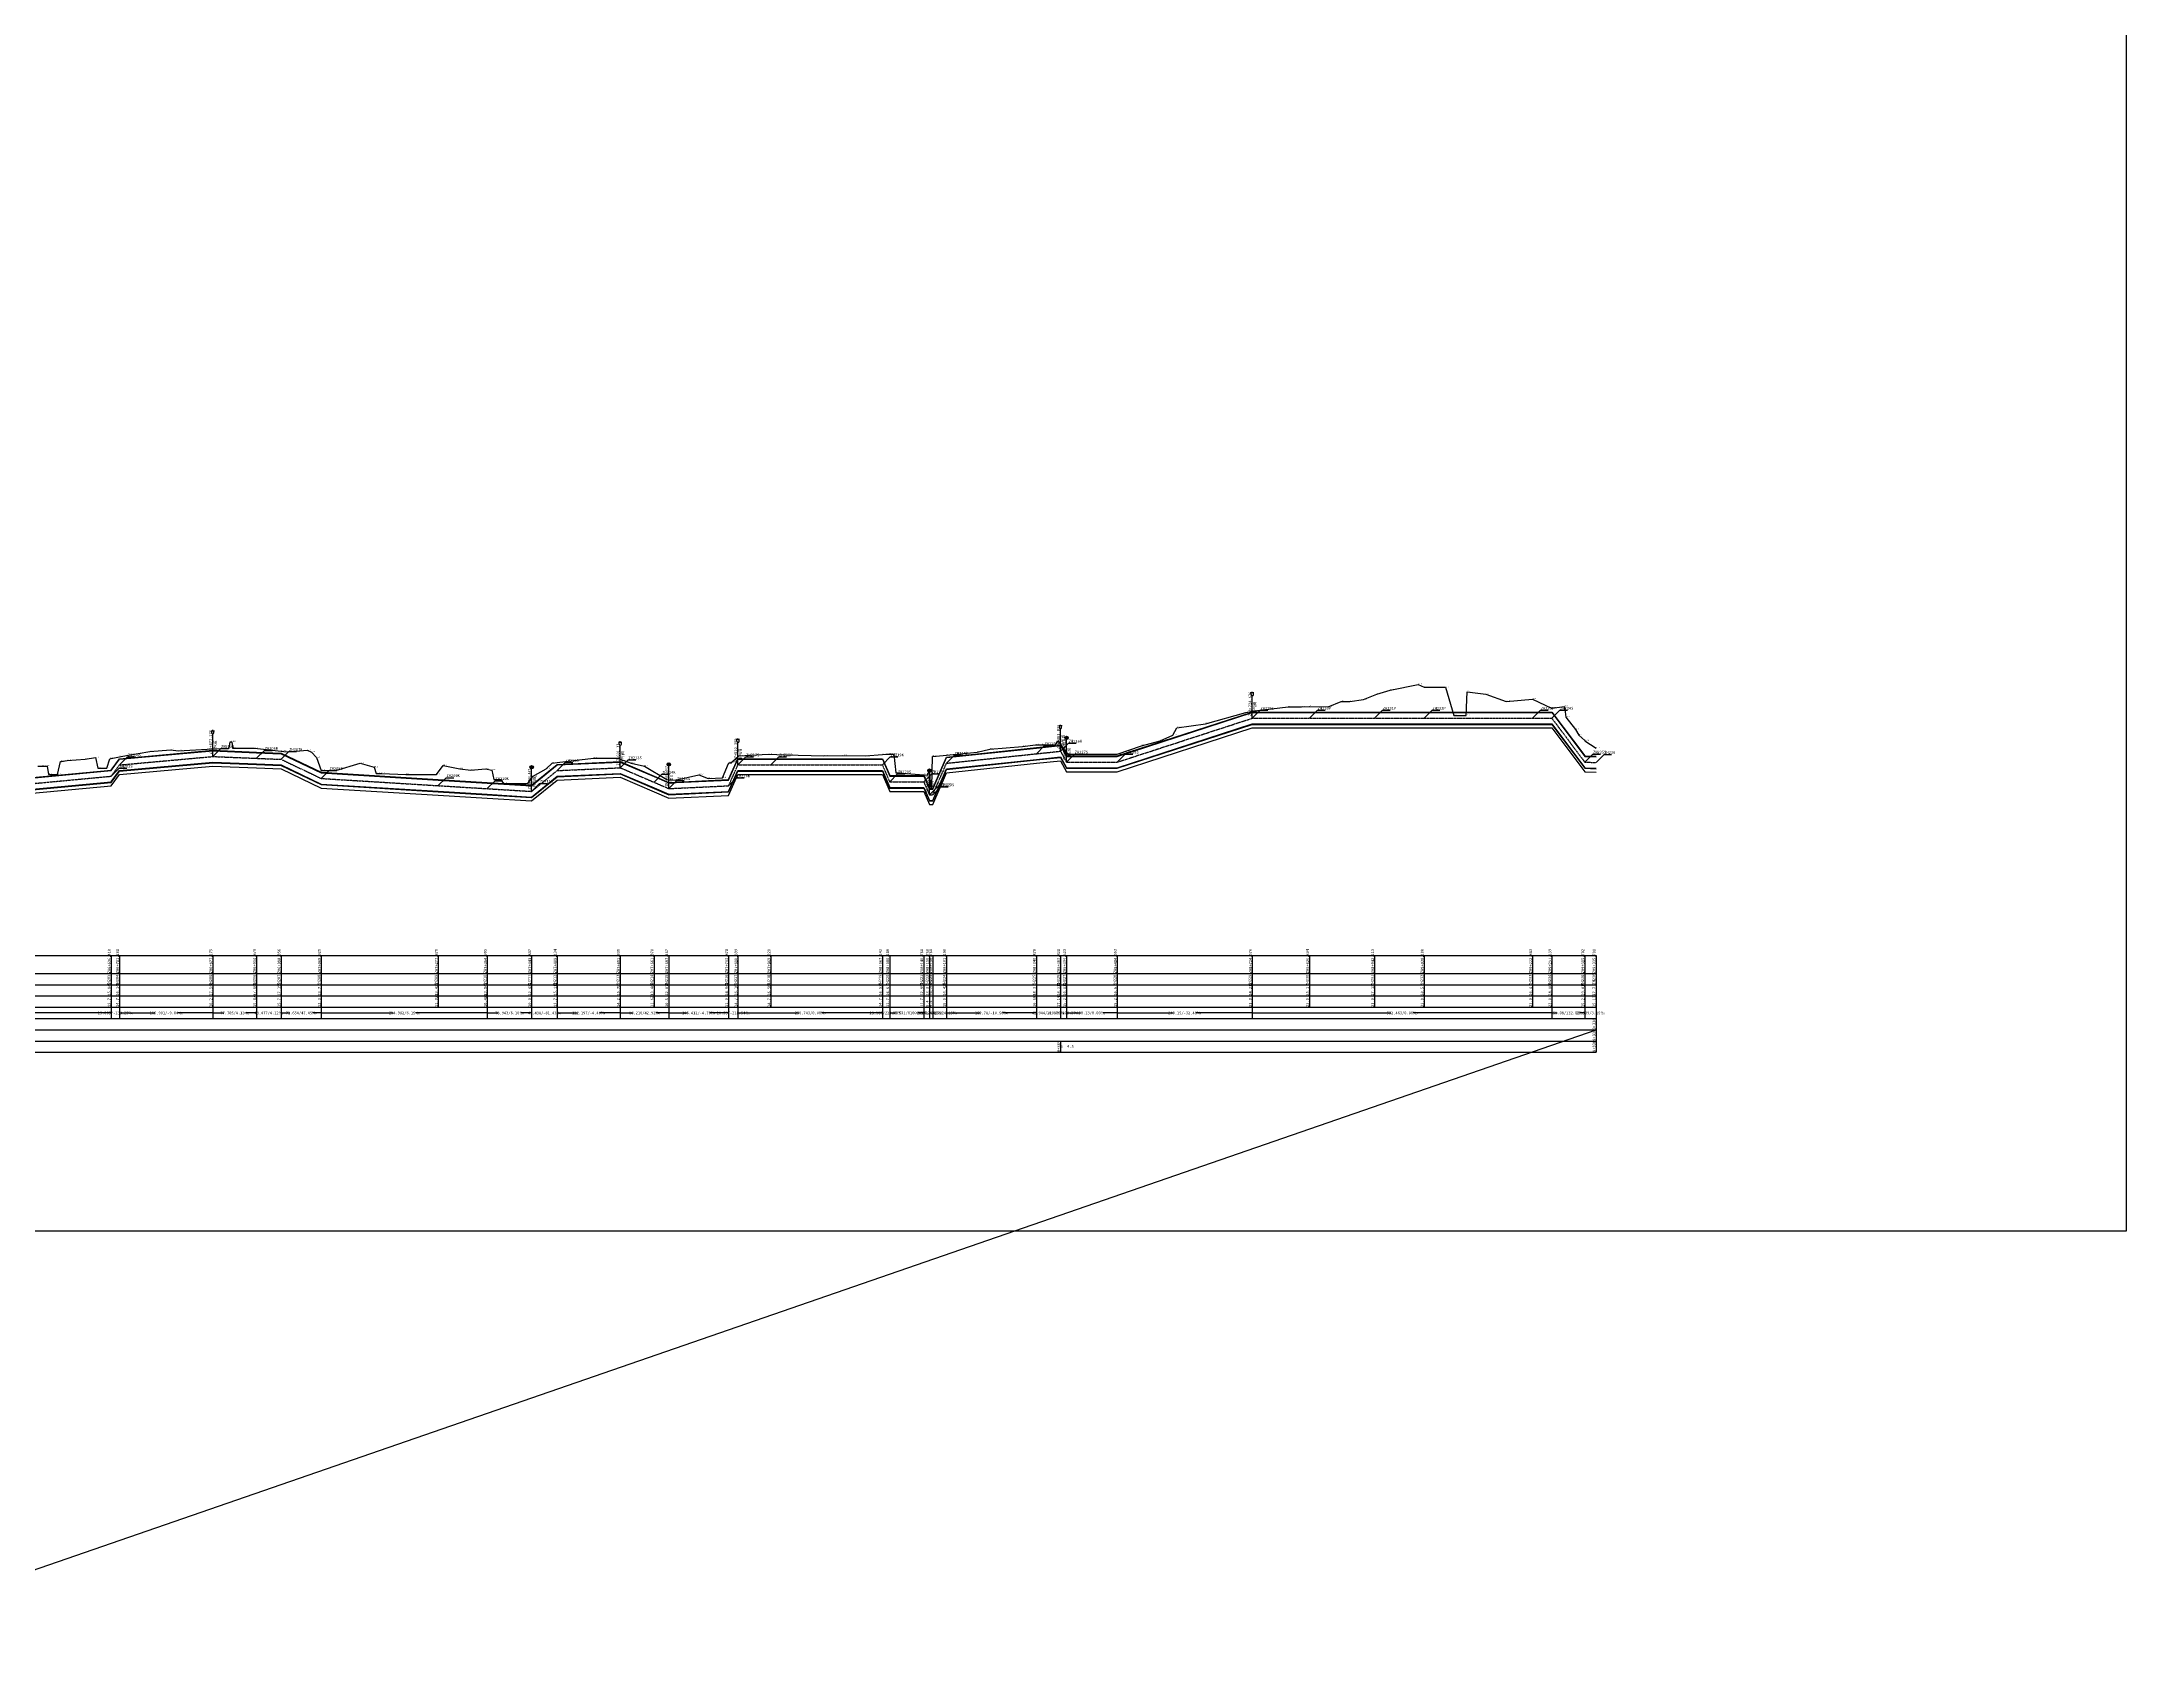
# Model space of a CAD drawing. Header units: millimetres. Extents: x -30 to 39450245, y -4 to 39449270.
# Drawn here: x 39446540 to 39450245, y 2542293 to 2545179 of the extents above; entities that cross this region are included whole.
import ezdxf
from ezdxf.enums import TextEntityAlignment as Align

# ---------------------------------------------------------------- set-up
doc = ezdxf.new("R2010")
doc.units = ezdxf.units.MM
doc.linetypes.add('CENTER', pattern=[2, 1.25, -0.25, 0.25, -0.25])
for name, color, linetype in [('pipe', 3, 'Continuous'), ('pipe_cen', 1, 'CENTER'), ('tab', 9, 'Continuous'), ('地形剖面', 4, 'Continuous'), ('水工平面管线标注', 3, 'Continuous'), ('纵面管线标注', 3, 'Continuous'), ('附属设施', 2, 'Continuous')]:
    doc.layers.add(name, color=color, linetype=linetype)
doc.styles.add('HT', font='simhei.ttf', dxfattribs={"width": 0.8, "bigfont": 'hz.shx'})
doc.styles.get("Standard").update_dxf_attribs({"font": '', "width": 0.8})
doc.styles.get('Standard').set_extended_font_data('SimSun')

# ---------------------------------------------------------------- blocks, each defined once
blk = doc.blocks.new('qin排气阀va')
at = {"layer": '附属设施'}
for points in [[(-1.5, 22.8), (1.5, 22.8)], [(-1, 21), (-1, 22.8)], [(0, 22.8), (0, 23.55)], [(0, 0), (0, 20)], [(1, 21), (1, 22.8)]]:
    blk.add_lwpolyline(points, dxfattribs=at)
blk.add_arc((0, 21), 1, 180, 0, dxfattribs=at)
blk.add_attdef('ZH', text='', height=2.5, rotation=90, dxfattribs=at).set_placement((0, 2), align=Align.BOTTOM_LEFT)
blk.add_attdef('名称', text='', height=2.5, rotation=90, dxfattribs=at).set_placement((1, 4), align=Align.TOP_LEFT)
blk = doc.blocks.new('qin排泥阀vmud')
at = {"layer": '附属设施'}
for points in [[(-1.29, 22.2652), (1.29, 22.2652), (-1.29, 20.7348), (1.29, 20.7348), (-1.29, 22.2652)], [(0, 0), (0, 20)]]:
    blk.add_lwpolyline(points, dxfattribs=at)
blk.add_circle((0, 21.5), 1.5, dxfattribs=at)
blk.add_attdef('ZH', text='', height=2.5, rotation=89.9999985, dxfattribs=at).set_placement((0, 2), align=Align.BOTTOM_LEFT)
blk.add_attdef('名称', text='', height=2.5, rotation=89.9999985, dxfattribs=at).set_placement((1, 4), align=Align.TOP_LEFT)

msp = doc.modelspace()

# ---------------------------------------------------------------- linework, layer by layer
at = {"layer": 'pipe'}
for points in [[(39446427.1398, 2543863.0178), (39446662.9518, 2543885.1478), (39446677.8228, 2543905.1478), (39446843.7168, 2543920.1478), (39446921.4208, 2543916.9378), (39446964.8978, 2543915.1478), (39447036.4708, 2543881.1478), (39447244.4118, 2543868.3578), (39447331.4468, 2543863.0078), (39447410.3888, 2543858.1478), (39447455.6758, 2543895.1478), (39447567.8718, 2543900.1478), (39447627.9118, 2543874.3578), (39447654.0088, 2543863.1478), (39447760.4198, 2543868.1478), (39447776.9408, 2543905.1478), (39447835.7618, 2543905.1478), (39448033.6838, 2543905.1478), (39448046.7308, 2543875.1478), (39448107.3018, 2543875.1478), (39448117.3018, 2543852.1478), (39448123.3018, 2543852.1478), (39448147.6498, 2543908.1478), (39448307.4208, 2543925.0178), (39448350.3628, 2543929.5478), (39448361.0648, 2543910.1478), (39448451.1948, 2543910.1478), (39448691.2178, 2543988.1478), (39448792.9358, 2543988.1478), (39448908.6548, 2543988.1478), (39448996.7298, 2543988.1478), (39449189.4248, 2543988.1478), (39449223.6808, 2543988.1478), (39449282.2438, 2543910.1478), (39449302.2428, 2543909.5178)], [(39446427.1398, 2543862.0178), (39446662.9518, 2543884.1478), (39446677.8228, 2543904.1478), (39446843.7168, 2543919.1478), (39446921.4208, 2543915.9378), (39446964.8978, 2543914.1478), (39447036.4708, 2543880.1478), (39447244.4118, 2543867.3578), (39447331.4468, 2543862.0078), (39447410.3888, 2543857.1478), (39447455.6758, 2543894.1478), (39447567.8718, 2543899.1478), (39447627.9118, 2543873.3578), (39447654.0088, 2543862.1478), (39447760.4198, 2543867.1478), (39447776.9408, 2543904.1478), (39447835.7618, 2543904.1478), (39448033.6838, 2543904.1478), (39448046.7308, 2543874.1478), (39448107.3018, 2543874.1478), (39448117.3018, 2543851.1478), (39448123.3018, 2543851.1478), (39448147.6498, 2543907.1478), (39448307.4208, 2543924.0178), (39448350.3628, 2543928.5478), (39448361.0648, 2543909.1478), (39448451.1948, 2543909.1478), (39448691.2178, 2543987.1478), (39448792.9358, 2543987.1478), (39448908.6548, 2543987.1478), (39448996.7298, 2543987.1478), (39449189.4248, 2543987.1478), (39449223.6808, 2543987.1478), (39449282.2438, 2543909.1478), (39449302.2428, 2543908.5178)], [(39446427.1398, 2543842.0178), (39446662.9518, 2543864.1478), (39446677.8228, 2543884.1478), (39446843.7168, 2543899.1478), (39446921.4208, 2543895.9378), (39446964.8978, 2543894.1478), (39447036.4708, 2543860.1478), (39447244.4118, 2543847.3578), (39447331.4468, 2543842.0078), (39447410.3888, 2543837.1478), (39447455.6758, 2543874.1478), (39447567.8718, 2543879.1478), (39447627.9118, 2543853.3578), (39447654.0088, 2543842.1478), (39447760.4198, 2543847.1478), (39447776.9408, 2543884.1478), (39447835.7618, 2543884.1478), (39448033.6838, 2543884.1478), (39448046.7308, 2543854.1478), (39448107.3018, 2543854.1478), (39448117.3018, 2543831.1478), (39448123.3018, 2543831.1478), (39448147.6498, 2543887.1478), (39448307.4208, 2543904.0178), (39448350.3628, 2543908.5478), (39448361.0648, 2543889.1478), (39448451.1948, 2543889.1478), (39448691.2178, 2543967.1478), (39448792.9358, 2543967.1478), (39448908.6548, 2543967.1478), (39448996.7298, 2543967.1478), (39449189.4248, 2543967.1478), (39449223.6808, 2543967.1478), (39449282.2438, 2543889.1478), (39449302.2428, 2543888.5178)], [(39446427.1398, 2543841.0178), (39446662.9518, 2543863.1478), (39446677.8228, 2543883.1478), (39446843.7168, 2543898.1478), (39446921.4208, 2543894.9378), (39446964.8978, 2543893.1478), (39447036.4708, 2543859.1478), (39447244.4118, 2543846.3578), (39447331.4468, 2543841.0078), (39447410.3888, 2543836.1478), (39447455.6758, 2543873.1478), (39447567.8718, 2543878.1478), (39447627.9118, 2543852.3578), (39447654.0088, 2543841.1478), (39447760.4198, 2543846.1478), (39447776.9408, 2543883.1478), (39447835.7618, 2543883.1478), (39448033.6838, 2543883.1478), (39448046.7308, 2543853.1478), (39448107.3018, 2543853.1478), (39448117.3018, 2543830.1478), (39448123.3018, 2543830.1478), (39448147.6498, 2543886.1478), (39448307.4208, 2543903.0178), (39448350.3628, 2543907.5478), (39448361.0648, 2543888.1478), (39448451.1948, 2543888.1478), (39448691.2178, 2543966.1478), (39448792.9358, 2543966.1478), (39448908.6548, 2543966.1478), (39448996.7298, 2543966.1478), (39449189.4248, 2543966.1478), (39449223.6808, 2543966.1478), (39449282.2438, 2543888.1478), (39449302.2428, 2543887.5178)], [(39446427.1398, 2543835.0178), (39446662.9518, 2543857.1478), (39446677.8228, 2543877.1478), (39446843.7168, 2543892.1478), (39446921.4208, 2543888.9378), (39446964.8978, 2543887.1478), (39447036.4708, 2543853.1478), (39447244.4118, 2543840.3578), (39447331.4468, 2543835.0078), (39447410.3888, 2543830.1478), (39447455.6758, 2543867.1478), (39447567.8718, 2543872.1478), (39447627.9118, 2543846.3578), (39447654.0088, 2543835.1478), (39447760.4198, 2543840.1478), (39447776.9408, 2543877.1478), (39447835.7618, 2543877.1478), (39448033.6838, 2543877.1478), (39448046.7308, 2543847.1478), (39448107.3018, 2543847.1478), (39448117.3018, 2543824.1478), (39448123.3018, 2543824.1478), (39448147.6498, 2543880.1478), (39448307.4208, 2543897.0178), (39448350.3628, 2543901.5478), (39448361.0648, 2543882.1478), (39448451.1948, 2543882.1478), (39448691.2178, 2543960.1478), (39448792.9358, 2543960.1478), (39448908.6548, 2543960.1478), (39448996.7298, 2543960.1478), (39449189.4248, 2543960.1478), (39449223.6808, 2543960.1478), (39449282.2438, 2543882.1478), (39449302.2428, 2543881.5178)]]:
    msp.add_lwpolyline(points, dxfattribs=at)
at = {"layer": 'pipe_cen'}
msp.add_lwpolyline([(39446162.1348, 2543827.1478), (39446662.9518, 2543874.1478), (39446677.8228, 2543894.1478), (39446843.7168, 2543909.1478), (39446921.4208, 2543905.9378), (39446964.8978, 2543904.1478), (39447036.4708, 2543870.1478), (39447331.4468, 2543852.0078), (39447410.3888, 2543847.1478), (39447455.6758, 2543884.1478), (39447567.8718, 2543889.1478), (39447654.0088, 2543852.1478), (39447760.4198, 2543857.1478), (39447776.9408, 2543894.1478), (39448033.6838, 2543894.1478), (39448046.7308, 2543864.1478), (39448107.3018, 2543864.1478), (39448117.3018, 2543841.1478), (39448123.3018, 2543841.1478), (39448147.6498, 2543897.1478), (39448307.4208, 2543914.0178), (39448350.3628, 2543918.5478), (39448361.0648, 2543899.1478), (39448451.1948, 2543899.1478), (39448691.2178, 2543977.1478), (39449223.6808, 2543977.1478), (39449282.2438, 2543899.1478), (39449302.2428, 2543898.5178)], dxfattribs=at)
at = {"layer": 'tab'}
for points in [[(39440917.5418, 2543555.6478), (39449302.2428, 2543555.6478)], [(39446662.9518, 2543555.6478), (39446662.9518, 2543463.6478)], [(39446677.8228, 2543555.6478), (39446677.8228, 2543463.6478)], [(39446843.7168, 2543555.6478), (39446843.7168, 2543463.6478)], [(39446921.4208, 2543555.6478), (39446921.4208, 2543463.6478)], [(39446964.8978, 2543555.6478), (39446964.8978, 2543463.6478)], [(39447036.4708, 2543555.6478), (39447036.4708, 2543463.6478)], [(39447244.4118, 2543555.6478), (39447244.4118, 2543463.6478)], [(39447331.4468, 2543555.6478), (39447331.4468, 2543463.6478)], [(39447410.3888, 2543555.6478), (39447410.3888, 2543463.6478)], [(39447455.6758, 2543555.6478), (39447455.6758, 2543463.6478)], [(39447567.8718, 2543555.6478), (39447567.8718, 2543463.6478)], [(39447627.9118, 2543555.6478), (39447627.9118, 2543463.6478)], [(39447654.0088, 2543555.6478), (39447654.0088, 2543463.6478)], [(39447760.4198, 2543555.6478), (39447760.4198, 2543463.6478)], [(39447776.9408, 2543555.6478), (39447776.9408, 2543463.6478)], [(39447835.7618, 2543555.6478), (39447835.7618, 2543463.6478)], [(39448033.6838, 2543555.6478), (39448033.6838, 2543463.6478)], [(39448046.7308, 2543555.6478), (39448046.7308, 2543463.6478)], [(39448107.3018, 2543555.6478), (39448107.3018, 2543463.6478)], [(39448117.3018, 2543555.6478), (39448117.3018, 2543463.6478)], [(39448123.3018, 2543555.6478), (39448123.3018, 2543463.6478)], [(39448147.6498, 2543555.6478), (39448147.6498, 2543463.6478)], [(39448307.4208, 2543555.6478), (39448307.4208, 2543463.6478)], [(39448350.3628, 2543555.6478), (39448350.3628, 2543463.6478)], [(39448361.0648, 2543555.6478), (39448361.0648, 2543463.6478)], [(39448451.1948, 2543555.6478), (39448451.1948, 2543463.6478)], [(39448691.2178, 2543555.6478), (39448691.2178, 2543463.6478)], [(39448792.9358, 2543555.6478), (39448792.9358, 2543463.6478)], [(39448908.6548, 2543555.6478), (39448908.6548, 2543463.6478)], [(39448996.7298, 2543555.6478), (39448996.7298, 2543463.6478)], [(39449189.4248, 2543555.6478), (39449189.4248, 2543463.6478)], [(39449223.6808, 2543555.6478), (39449223.6808, 2543463.6478)], [(39449282.2438, 2543555.6478), (39449282.2438, 2543463.6478)], [(39449302.2428, 2543555.6478), (39449302.2428, 2543383.6478)], [(39449302.2428, 2543555.6478), (39449302.2428, 2543463.6478)], [(39440917.5418, 2543523.6478), (39449302.2428, 2543523.6478)], [(39440917.5418, 2543503.6478), (39449302.2428, 2543503.6478)], [(39440917.5418, 2543483.6478), (39449302.2428, 2543483.6478)], [(39440917.5418, 2543463.6478), (39449302.2428, 2543463.6478)], [(39446662.9518, 2543463.6478), (39446662.9518, 2543443.6478)], [(39446677.8228, 2543463.6478), (39446677.8228, 2543443.6478)], [(39446843.7168, 2543463.6478), (39446843.7168, 2543443.6478)], [(39446921.4208, 2543463.6478), (39446921.4208, 2543443.6478)], [(39446964.8978, 2543463.6478), (39446964.8978, 2543443.6478)], [(39447036.4708, 2543463.6478), (39447036.4708, 2543443.6478)], [(39447331.4468, 2543463.6478), (39447331.4468, 2543443.6478)], [(39447410.3888, 2543463.6478), (39447410.3888, 2543443.6478)], [(39447455.6758, 2543463.6478), (39447455.6758, 2543443.6478)], [(39447567.8718, 2543463.6478), (39447567.8718, 2543443.6478)], [(39447654.0088, 2543463.6478), (39447654.0088, 2543443.6478)], [(39447760.4198, 2543463.6478), (39447760.4198, 2543443.6478)], [(39447776.9408, 2543463.6478), (39447776.9408, 2543443.6478)], [(39448033.6838, 2543463.6478), (39448033.6838, 2543443.6478)], [(39448046.7308, 2543463.6478), (39448046.7308, 2543443.6478)], [(39448107.3018, 2543463.6478), (39448107.3018, 2543443.6478)], [(39448117.3018, 2543463.6478), (39448117.3018, 2543443.6478)], [(39448123.3018, 2543463.6478), (39448123.3018, 2543443.6478)], [(39448147.6498, 2543463.6478), (39448147.6498, 2543443.6478)], [(39448307.4208, 2543463.6478), (39448307.4208, 2543443.6478)], [(39448350.3628, 2543463.6478), (39448350.3628, 2543443.6478)], [(39448361.0648, 2543463.6478), (39448361.0648, 2543443.6478)], [(39448451.1948, 2543463.6478), (39448451.1948, 2543443.6478)], [(39448691.2178, 2543463.6478), (39448691.2178, 2543443.6478)], [(39449223.6808, 2543463.6478), (39449223.6808, 2543443.6478)], [(39449282.2438, 2543463.6478), (39449282.2438, 2543443.6478)], [(39440917.5418, 2543443.6478), (39449302.2428, 2543443.6478)], [(39440917.5418, 2543423.6478), (39449302.2428, 2543423.6478)], [(39446662.9518, 2543453.6478), (39446659.9518, 2543453.6478), (39446432.5433, 2543453.6478)], [(39446677.8228, 2543453.6478), (39446680.8228, 2543453.6478), (39446740.7698, 2543453.6478)], [(39446843.7168, 2543453.6478), (39446840.7168, 2543453.6478), (39446780.7698, 2543453.6478)], [(39446843.7168, 2543453.6478), (39446846.7168, 2543453.6478), (39446862.5688, 2543453.6478)], [(39446921.4208, 2543453.6478), (39446918.4208, 2543453.6478), (39446902.5688, 2543453.6478)], [(39446964.8978, 2543453.6478), (39446967.8978, 2543453.6478), (39446980.6843, 2543453.6478)], [(39447036.4708, 2543453.6478), (39447033.4708, 2543453.6478), (39447020.6843, 2543453.6478)], [(39447036.4708, 2543453.6478), (39447039.4708, 2543453.6478), (39447163.9588, 2543453.6478)], [(39447331.4468, 2543453.6478), (39447328.4468, 2543453.6478), (39447203.9588, 2543453.6478)], [(39447331.4468, 2543453.6478), (39447334.4468, 2543453.6478), (39447350.9178, 2543453.6478)], [(39447410.3888, 2543453.6478), (39447407.3888, 2543453.6478), (39447390.9178, 2543453.6478)], [(39447455.6758, 2543453.6478), (39447458.6758, 2543453.6478), (39447491.7738, 2543453.6478)], [(39447567.8718, 2543453.6478), (39447564.8718, 2543453.6478), (39447531.7738, 2543453.6478)], [(39447567.8718, 2543453.6478), (39447570.8718, 2543453.6478), (39447590.9403, 2543453.6478)], [(39447654.0088, 2543453.6478), (39447651.0088, 2543453.6478), (39447630.9403, 2543453.6478)], [(39447654.0088, 2543453.6478), (39447657.0088, 2543453.6478), (39447687.2143, 2543453.6478)], [(39447760.4198, 2543453.6478), (39447757.4198, 2543453.6478), (39447727.2143, 2543453.6478)], [(39447776.9408, 2543453.6478), (39447779.9408, 2543453.6478), (39447885.3123, 2543453.6478)], [(39448033.6838, 2543453.6478), (39448030.6838, 2543453.6478), (39447925.3123, 2543453.6478)], [(39448046.7308, 2543453.6478), (39448049.7308, 2543453.6478), (39448057.0163, 2543453.6478)], [(39448107.3018, 2543453.6478), (39448104.3018, 2543453.6478), (39448097.0163, 2543453.6478)], [(39448147.6498, 2543453.6478), (39448150.6498, 2543453.6478), (39448207.5353, 2543453.6478)], [(39448307.4208, 2543453.6478), (39448304.4208, 2543453.6478), (39448247.5353, 2543453.6478)], [(39448361.0648, 2543453.6478), (39448364.0648, 2543453.6478), (39448386.1298, 2543453.6478)], [(39448451.1948, 2543453.6478), (39448448.1948, 2543453.6478), (39448426.1298, 2543453.6478)], [(39448451.1948, 2543453.6478), (39448454.1948, 2543453.6478), (39448551.2063, 2543453.6478)], [(39448691.2178, 2543453.6478), (39448688.2178, 2543453.6478), (39448591.2063, 2543453.6478)], [(39448691.2178, 2543453.6478), (39448694.2178, 2543453.6478), (39448937.4493, 2543453.6478)], [(39449223.6808, 2543453.6478), (39449220.6808, 2543453.6478), (39448977.4493, 2543453.6478)], [(39449223.6808, 2543453.6478), (39449226.6808, 2543453.6478), (39449232.9623, 2543453.6478)], [(39449282.2438, 2543453.6478), (39449279.2438, 2543453.6478), (39449272.9623, 2543453.6478)], [(39449302.2428, 2543443.6478), (39449302.2428, 2543423.6478)], [(39449302.2428, 2543423.6478), (39449302.2428, 2543403.6478)], [(39440917.5418, 2543403.6478), (39449302.2428, 2543403.6478)], [(39440917.5418, 2543383.6478), (39449302.2428, 2543383.6478)], [(39448350.3628, 2543403.6478), (39448350.3628, 2543383.6478)], [(39449302.2428, 2543403.6478), (39449302.2428, 2543383.6478)]]:
    msp.add_lwpolyline(points, dxfattribs=at)
at = {"layer": '地形剖面'}
msp.add_lwpolyline([(39446532.9114, 2543892.1478), (39446540.686, 2543892.2478), (39446549.0404, 2543892.2478), (39446551.3835, 2543877.1478), (39446567.6033, 2543877.1478), (39446573.238, 2543900.1478), (39446574.712, 2543900.1478), (39446584.9698, 2543902.1478), (39446616.6177, 2543904.1478), (39446635.1344, 2543907.1478), (39446639.1602, 2543888.1478), (39446655.3403, 2543888.1478), (39446660.4989, 2543905.1478), (39446662.9518, 2543905.6378), (39446677.8228, 2543908.6278), (39446690.3807, 2543911.1478), (39446731.7474, 2543918.1478), (39446768.3868, 2543921.1478), (39446782.8497, 2543919.4478), (39446843.7168, 2543922.6278), (39446872.6754, 2543924.1478), (39446874.6802, 2543935.1478), (39446877.5913, 2543935.1478), (39446878.8437, 2543924.1478), (39446917.7708, 2543924.1478), (39446964.8978, 2543918.7378), (39446970.0152, 2543918.1478), (39446978.4658, 2543917.3478), (39447011.5451, 2543920.1478), (39447019.2695, 2543917.1478), (39447028.1393, 2543907.1478), (39447036.4708, 2543884.1478), (39447036.4711, 2543884.1478), (39447062.1021, 2543884.1478), (39447105.4917, 2543897.1478), (39447130.7121, 2543890.1478), (39447134.1329, 2543879.1478), (39447143.2694, 2543879.1478), (39447186.5494, 2543877.1478), (39447241.2202, 2543877.1478), (39447252.9082, 2543893.1478), (39447282.4986, 2543887.1478), (39447302.1471, 2543885.1478), (39447328.4349, 2543887.1478), (39447339.858, 2543885.1478), (39447343.2647, 2543868.1478), (39447355.0288, 2543868.1478), (39447360.5314, 2543861.1478), (39447403.478, 2543861.1478), (39447410.3888, 2543871.4678), (39447411.7856, 2543873.5478), (39447436.1841, 2543887.1478), (39447446.5495, 2543897.1478), (39447455.6758, 2543898.2578), (39447520.2293, 2543906.1478), (39447564.0242, 2543906.1478), (39447567.8718, 2543904.6478), (39447587.0822, 2543897.1478), (39447610.7017, 2543892.1478), (39447650.7444, 2543868.1478), (39447654.0088, 2543867.9278), (39447665.4731, 2543867.1478), (39447707.8194, 2543876.8478), (39447723.9643, 2543870.1478), (39447749.634, 2543871.1478), (39447760.4198, 2543896.5578), (39447761.0927, 2543898.1478), (39447764.1954, 2543898.1478), (39447776.9408, 2543908.7478), (39447778.6288, 2543910.1478), (39447830.9479, 2543913.1478), (39447861.7606, 2543912.1478), (39447929.5995, 2543910.0478), (39447963.6714, 2543911.1478), (39448003.948, 2543910.1478), (39448033.6838, 2543912.5378), (39448041.2079, 2543913.1478), (39448046.7308, 2543913.1478), (39448053.8605, 2543913.1478), (39448057.7607, 2543880.1478), (39448061.3597, 2543880.1478), (39448107.3018, 2543876.6578), (39448114.0673, 2543876.1478), (39448115.3732, 2543880.1478), (39448117.3018, 2543880.1478), (39448117.4613, 2543880.1478), (39448119.0252, 2543855.1478), (39448121.5786, 2543855.1478), (39448122.557, 2543909.1478), (39448123.3018, 2543909.1878), (39448129.569, 2543909.5478), (39448147.6498, 2543911.4278), (39448202.5078, 2543917.1478), (39448224.507, 2543922.1478), (39448283.0483, 2543927.1478), (39448305.9106, 2543930.1478), (39448316.9772, 2543930.1478), (39448341.5692, 2543930.1478), (39448345.4471, 2543937.1478), (39448350.3628, 2543930.2578), (39448361.0648, 2543915.2678), (39448362.5804, 2543913.1478), (39448451.1945, 2543913.1478), (39448451.1948, 2543913.1478), (39448494.5773, 2543928.1478), (39448527.2398, 2543937.1478), (39448549.9908, 2543947.1478), (39448557.2892, 2543960.1478), (39448607.8023, 2543967.1478), (39448680.022, 2543987.1478), (39448691.2178, 2543989.2678), (39448695.8963, 2543990.1478), (39448754.8925, 2543997.1478), (39448778.6985, 2543997.1478), (39448792.9356, 2543998.1478), (39448826.2512, 2543997.1478), (39448848.9698, 2544007.1478), (39448864.4428, 2544007.1478), (39448889.0362, 2544010.1478), (39448912.6704, 2544020.1478), (39448936.3953, 2544027.1478), (39448986.119, 2544037.1478), (39448996.729, 2544032.1478), (39449034.687, 2544032.1478), (39449049.4653, 2543982.1478), (39449071.2997, 2543982.1478), (39449073.4445, 2544024.1478), (39449106.237, 2544020.1478), (39449142.6578, 2544007.1478), (39449189.4247, 2544011.1478), (39449223.2303, 2543995.1478), (39449223.6808, 2543995.2078), (39449246.4439, 2543998.1478), (39449248.7325, 2543979.1478), (39449265.6415, 2543957.1478), (39449271.4171, 2543947.1478), (39449282.2438, 2543937.2978), (39449282.4061, 2543937.1478), (39449302.2428, 2543924.1478), (39449302.2432, 2543924.1478)], dxfattribs=at)
at = {"layer": '纵面管线标注', "color": 9}
for points in [[(39448691.2178, 2543977.1478), (39448705.3578, 2543991.2878), (39448718.8578, 2543991.2878)], [(39448792.9358, 2543977.1478), (39448807.0758, 2543991.2878), (39448820.5758, 2543991.2878)], [(39448908.6548, 2543977.1478), (39448922.7948, 2543991.2878), (39448936.2948, 2543991.2878)], [(39448996.7298, 2543977.1478), (39449010.8698, 2543991.2878), (39449024.3698, 2543991.2878)], [(39449189.4248, 2543977.1478), (39449203.5648, 2543991.2878), (39449217.0648, 2543991.2878)], [(39449223.6808, 2543977.1478), (39449237.8208, 2543991.2878), (39449251.3208, 2543991.2878)], [(39446677.8228, 2543894.1478), (39446691.9628, 2543908.2878), (39446705.4628, 2543908.2878)], [(39446843.7168, 2543909.1478), (39446857.8568, 2543923.2878), (39446871.3568, 2543923.2878)], [(39446921.4208, 2543905.9378), (39446935.5608, 2543920.0778), (39446949.0608, 2543920.0778)], [(39446964.8978, 2543904.1478), (39446979.0378, 2543918.2878), (39446992.5378, 2543918.2878)], [(39447567.8718, 2543889.1478), (39447582.0118, 2543903.2878), (39447595.5118, 2543903.2878)], [(39447776.9408, 2543894.1478), (39447791.0808, 2543908.2878), (39447804.5808, 2543908.2878)], [(39447835.7618, 2543894.1478), (39447849.9018, 2543908.2878), (39447863.4018, 2543908.2878)], [(39448033.6838, 2543894.1478), (39448047.8238, 2543908.2878), (39448061.3238, 2543908.2878)], [(39448147.6498, 2543897.1478), (39448161.7898, 2543911.2878), (39448175.2898, 2543911.2878)], [(39448307.4208, 2543914.0178), (39448321.5608, 2543928.1578), (39448335.0608, 2543928.1578)], [(39448350.3628, 2543918.5478), (39448364.5028, 2543932.6878), (39448378.0028, 2543932.6878)], [(39448361.0648, 2543899.1478), (39448375.2048, 2543913.2878), (39448388.7048, 2543913.2878)], [(39448451.1948, 2543899.1478), (39448465.3348, 2543913.2878), (39448478.8348, 2543913.2878)], [(39449282.2438, 2543899.1478), (39449296.3838, 2543913.2878), (39449309.8838, 2543913.2878)], [(39449302.2428, 2543898.5178), (39449316.3828, 2543912.6578), (39449329.8828, 2543912.6578)], [(39446662.9518, 2543874.1478), (39446677.0918, 2543888.2878), (39446690.5918, 2543888.2878)], [(39447036.4708, 2543870.1478), (39447050.6108, 2543884.2878), (39447064.1108, 2543884.2878)], [(39447244.4118, 2543857.3578), (39447258.5518, 2543871.4978), (39447272.0518, 2543871.4978)], [(39447331.4468, 2543852.0078), (39447345.5868, 2543866.1478), (39447359.0868, 2543866.1478)], [(39447455.6758, 2543884.1478), (39447469.8158, 2543898.2878), (39447483.3158, 2543898.2878)], [(39447627.9118, 2543863.3578), (39447642.0518, 2543877.4978), (39447655.5518, 2543877.4978)], [(39447654.0088, 2543852.1478), (39447668.1488, 2543866.2878), (39447681.6488, 2543866.2878)], [(39447760.4198, 2543857.1478), (39447774.5598, 2543871.2878), (39447788.0598, 2543871.2878)], [(39448046.7308, 2543864.1478), (39448060.8708, 2543878.2878), (39448074.3708, 2543878.2878)], [(39448107.3018, 2543864.1478), (39448121.4418, 2543878.2878), (39448134.9418, 2543878.2878)], [(39447410.3888, 2543847.1478), (39447424.5288, 2543861.2878), (39447438.0288, 2543861.2878)], [(39448117.3018, 2543841.1478), (39448131.4418, 2543855.2878), (39448144.9418, 2543855.2878)], [(39448123.3018, 2543841.1478), (39448137.4418, 2543855.2878), (39448150.9418, 2543855.2878)]]:
    msp.add_lwpolyline(points, dxfattribs=at)
at = {"layer": '附属设施'}
msp.add_lwpolyline([(39440295.5235, 2552920.4902), (39450244.7037, 2552920.4902), (39450244.7037, 2543065.9285), (39440295.5235, 2543065.9285)], close=True, dxfattribs=at)
at = {"layer": '附属设施', "color": 3}
msp.add_lwpolyline([(39440979.5418, 2543403.6478), (39442716.3924, 2542292.6635), (39444380.4798, 2543403.6478), (39446201.848, 2542352.0803), (39449302.2428, 2543423.6478)], dxfattribs=at)

# ---------------------------------------------------------------- block references
at = {"layer": '附属设施', "xscale": 2, "yscale": 2, "zscale": 2}
for p, values in [((39448691.2178, 2543977.1478), {'ZH': 'ZH8+724.676', '名称': '排气阀'}), ((39446843.7168, 2543909.1478), {'ZH': 'ZH6+877.175', '名称': '排气阀'}), ((39447776.9408, 2543894.1478), {'ZH': 'ZH7+810.399', '名称': '排气阀'}), ((39448350.3628, 2543918.5478), {'ZH': 'ZH8+383.821', '名称': '排气阀'}), ((39447567.8718, 2543889.1478), {'ZH': 'ZH7+601.33', '名称': '排气阀'})]:
    msp.add_blockref('qin排气阀va', p, dxfattribs=at).add_auto_attribs(values)
at = {"layer": '附属设施'}
ref = msp.add_blockref('qin排泥阀vmud', (39448361.0648, 2543899.1478), dxfattribs=dict(at, xscale=2, yscale=2, zscale=2))
ref.add_attrib('ZH', 'ZH8+394.523', dxfattribs={"height": 5, "rotation": 89.9999985, "width": 0.8}).set_placement((39448361.0648, 2543903.1478), align=Align.BOTTOM_LEFT)
ref.add_attrib('名称', '排泥阀', dxfattribs={"height": 5, "rotation": 89.9999985, "width": 0.8}).set_placement((39448363.0648, 2543907.1478), align=Align.TOP_LEFT)
ref = msp.add_blockref('qin排泥阀vmud', (39447410.3888, 2543847.1478), dxfattribs=dict(at, xscale=2, yscale=2, zscale=2))
ref.add_attrib('ZH', 'ZH7+443.847', dxfattribs={"height": 5, "rotation": 89.9999985, "width": 0.8}).set_placement((39447410.3888, 2543851.1478), align=Align.BOTTOM_LEFT)
ref.add_attrib('名称', '排泥阀', dxfattribs={"height": 5, "rotation": 89.9999985, "width": 0.8}).set_placement((39447412.3888, 2543855.1478), align=Align.TOP_LEFT)
ref = msp.add_blockref('qin排泥阀vmud', (39447654.0088, 2543852.1478), dxfattribs=dict(at, xscale=2, yscale=2, zscale=2))
ref.add_attrib('ZH', 'ZH7+687.467', dxfattribs={"height": 5, "rotation": 89.9999985, "width": 0.8}).set_placement((39447654.0088, 2543856.1478), align=Align.BOTTOM_LEFT)
ref.add_attrib('名称', '排泥阀', dxfattribs={"height": 5, "rotation": 89.9999985, "width": 0.8}).set_placement((39447656.0088, 2543860.1478), align=Align.TOP_LEFT)
ref = msp.add_blockref('qin排泥阀vmud', (39448117.3018, 2543841.1478), dxfattribs=dict(at, xscale=2, yscale=2, zscale=2))
ref.add_attrib('ZH', 'ZH8+150.76', dxfattribs={"height": 5, "rotation": 89.9999985, "width": 0.8}).set_placement((39448117.3018, 2543845.1478), align=Align.BOTTOM_LEFT)
ref.add_attrib('名称', '排泥阀', dxfattribs={"height": 5, "rotation": 89.9999985, "width": 0.8}).set_placement((39448119.3018, 2543849.1478), align=Align.TOP_LEFT)

# ---------------------------------------------------------------- texts
at = {"layer": 'tab', "color": 3, "style": 'HT'}
for s, p in [('ZH6+696.410', (39446661.8518, 2543524.1478)), ('ZH6+711.281', (39446676.7228, 2543524.1478)), ('ZH6+877.175', (39446842.6168, 2543524.1478)), ('ZH6+954.879', (39446920.3208, 2543524.1478)), ('ZH6+998.356', (39446963.7978, 2543524.1478)), ('ZH7+069.929', (39447035.3708, 2543524.1478)), ('ZH7+277.870', (39447243.3118, 2543524.1478)), ('ZH7+364.905', (39447330.3468, 2543524.1478)), ('ZH7+443.847', (39447409.2888, 2543524.1478)), ('ZH7+489.134', (39447454.5758, 2543524.1478)), ('ZH7+601.330', (39447566.7718, 2543524.1478)), ('ZH7+661.370', (39447626.8118, 2543524.1478)), ('ZH7+687.467', (39447652.9088, 2543524.1478)), ('ZH7+793.878', (39447759.3198, 2543524.1478)), ('ZH7+810.399', (39447775.8408, 2543524.1478)), ('ZH7+869.220', (39447834.6618, 2543524.1478)), ('ZH8+067.142', (39448032.5838, 2543524.1478)), ('ZH8+080.189', (39448045.6308, 2543524.1478)), ('ZH8+140.760', (39448106.2018, 2543524.1478)), ('ZH8+150.760', (39448116.2018, 2543524.1478)), ('ZH8+156.760', (39448122.2018, 2543524.1478)), ('ZH8+181.108', (39448146.5498, 2543524.1478)), ('ZH8+340.879', (39448306.3208, 2543524.1478)), ('ZH8+383.821', (39448349.2628, 2543524.1478)), ('ZH8+394.523', (39448359.9648, 2543524.1478)), ('ZH8+484.653', (39448450.0948, 2543524.1478)), ('ZH8+724.676', (39448690.1178, 2543524.1478)), ('ZH8+826.394', (39448791.8358, 2543524.1478)), ('ZH8+942.113', (39448907.5548, 2543524.1478)), ('ZH9+030.188', (39448995.6298, 2543524.1478)), ('ZH9+222.883', (39449188.3248, 2543524.1478)), ('ZH9+257.139', (39449222.5808, 2543524.1478)), ('ZH9+315.702', (39449281.1438, 2543524.1478)), ('ZH9+335.701', (39449301.1428, 2543524.1478)), ('15.849', (39446661.8518, 2543484.1478)), ('16.148', (39446676.7228, 2543484.1478)), ('17.548', (39446842.6168, 2543484.1478)), ('17.658', (39446920.3208, 2543484.1478)), ('17.159', (39446963.7978, 2543484.1478)), ('13.7', (39447035.3708, 2543484.1478)), ('13.437', (39447243.3118, 2543484.1478)), ('13.947', (39447330.3468, 2543484.1478)), ('12.432', (39447409.2888, 2543484.1478)), ('15.111', (39447454.5758, 2543484.1478)), ('15.75', (39447566.7718, 2543484.1478)), ('13.468', (39447626.8118, 2543484.1478)), ('12.078', (39447652.9088, 2543484.1478)), ('14.941', (39447759.3198, 2543484.1478)), ('16.16', (39447775.8408, 2543484.1478)), ('16.584', (39447834.6618, 2543484.1478)), ('16.539', (39448032.5838, 2543484.1478)), ('16.6', (39448045.6308, 2543484.1478)), ('12.951', (39448106.2018, 2543484.1478)), ('13.3', (39448116.2018, 2543484.1478)), ('16.204', (39448122.2018, 2543484.1478)), ('16.428', (39448146.5498, 2543484.1478)), ('18.3', (39448306.3208, 2543484.1478)), ('18.311', (39448349.2628, 2543484.1478)), ('16.812', (39448359.9648, 2543484.1478)), ('16.6', (39448450.0948, 2543484.1478)), ('24.212', (39448690.1178, 2543484.1478)), ('25.1', (39448791.8358, 2543484.1478)), ('27.13', (39448907.5548, 2543484.1478)), ('28.5', (39448995.6298, 2543484.1478)), ('26.4', (39449188.3248, 2543484.1478)), ('24.806', (39449222.5808, 2543484.1478)), ('19.015', (39449281.1438, 2543484.1478)), ('17.7', (39449301.1428, 2543484.1478)), ('12.7', (39446661.8518, 2543464.1478)), ('14.7', (39446676.7228, 2543464.1478)), ('16.2', (39446842.6168, 2543464.1478)), ('15.879', (39446920.3208, 2543464.1478)), ('15.7', (39446963.7978, 2543464.1478)), ('12.3', (39447035.3708, 2543464.1478)), ('11.021', (39447243.3118, 2543464.1478)), ('10.486', (39447330.3468, 2543464.1478)), ('10.0', (39447409.2888, 2543464.1478)), ('13.7', (39447454.5758, 2543464.1478)), ('14.2', (39447566.7718, 2543464.1478)), ('11.621', (39447626.8118, 2543464.1478)), ('10.5', (39447652.9088, 2543464.1478)), ('11.0', (39447759.3198, 2543464.1478)), ('14.7', (39447775.8408, 2543464.1478)), ('14.7', (39447834.6618, 2543464.1478)), ('14.7', (39448032.5838, 2543464.1478)), ('11.7', (39448045.6308, 2543464.1478)), ('11.7', (39448106.2018, 2543464.1478)), ('9.4', (39448116.2018, 2543464.1478)), ('9.4', (39448122.2018, 2543464.1478)), ('15.0', (39448146.5498, 2543464.1478)), ('16.687', (39448306.3208, 2543464.1478)), ('17.14', (39448349.2628, 2543464.1478)), ('15.2', (39448359.9648, 2543464.1478)), ('15.2', (39448450.0948, 2543464.1478)), ('23.0', (39448690.1178, 2543464.1478)), ('23.0', (39448791.8358, 2543464.1478)), ('23.0', (39448907.5548, 2543464.1478)), ('23.0', (39448995.6298, 2543464.1478)), ('23.0', (39449188.3248, 2543464.1478)), ('23.0', (39449222.5808, 2543464.1478)), ('15.2', (39449281.1438, 2543464.1478)), ('15.137', (39449301.1428, 2543464.1478)), ('9+336', (39449301.1428, 2543404.1478)), ('8+384', (39448349.2628, 2543384.1478)), ('9+336', (39449301.1428, 2543384.1478))]:
    msp.add_text(s, height=5, rotation=89.9999983, dxfattribs=at).set_placement(p)
for s, p in [('ZH203S', (39446662.9518, 2543513.6478)), ('ZH204S', (39446677.8228, 2543513.6478)), ('ZH205K', (39446843.7168, 2543513.6478)), ('ZH206K', (39446921.4208, 2543513.6478)), ('ZH207K', (39446964.8978, 2543513.6478)), ('ZH208S', (39447036.4708, 2543513.6478)), ('ZH209K', (39447244.4118, 2543513.6478)), ('ZH210K', (39447331.4468, 2543513.6478)), ('ZH211S', (39447410.3888, 2543513.6478)), ('ZH212S', (39447455.6758, 2543513.6478)), ('ZH213S', (39447567.8718, 2543513.6478)), ('ZH214K', (39447627.9118, 2543513.6478)), ('ZH215S', (39447654.0088, 2543513.6478)), ('ZH216K', (39447760.4198, 2543513.6478)), ('ZH217S', (39447776.9408, 2543513.6478)), ('ZH218P', (39447835.7618, 2543513.6478)), ('ZH219K', (39448033.6838, 2543513.6478)), ('ZH220S', (39448046.7308, 2543513.6478)), ('ZH221S', (39448107.3018, 2543513.6478)), ('ZH222S', (39448117.3018, 2543513.6478)), ('ZH223S', (39448123.3018, 2543513.6478)), ('ZH224S', (39448147.6498, 2543513.6478)), ('ZH225K', (39448307.4208, 2543513.6478)), ('ZH226K', (39448350.3628, 2543513.6478)), ('ZH227S', (39448361.0648, 2543513.6478)), ('ZH228S', (39448451.1948, 2543513.6478)), ('ZH229S', (39448691.2178, 2543513.6478)), ('ZH230P', (39448792.9358, 2543513.6478)), ('ZH231P', (39448908.6548, 2543513.6478)), ('ZH232P', (39448996.7298, 2543513.6478)), ('ZH233P', (39449189.4248, 2543513.6478)), ('ZH234S', (39449223.6808, 2543513.6478)), ('ZH235S', (39449282.2438, 2543513.6478)), ('ZH236', (39449302.2428, 2543513.6478))]:
    msp.add_text(s, height=5, rotation=89.9999983, dxfattribs=at).set_placement(p, align=Align.BOTTOM_CENTER)
for s, p in [('15.005/-133.29‰', (39446670.3873, 2543453.6478)), ('165.901/-9.04‰', (39446760.7698, 2543453.6478)), ('77.705/4.13‰', (39446882.5688, 2543453.6478)), ('43.477/4.12‰', (39446943.1593, 2543453.6478)), ('71.654/47.45‰', (39447000.6843, 2543453.6478)), ('294.982/6.15‰', (39447183.9588, 2543453.6478)), ('78.943/6.16‰', (39447370.9178, 2543453.6478)), ('45.438/-81.43‰', (39447433.0323, 2543453.6478)), ('112.197/-4.46‰', (39447511.7738, 2543453.6478)), ('86.216/42.92‰', (39447610.9403, 2543453.6478)), ('106.412/-4.70‰', (39447707.2143, 2543453.6478)), ('16.93/-218.54‰', (39447768.6803, 2543453.6478)), ('256.743/0.00‰', (39447905.3123, 2543453.6478)), ('13.387/224.09‰', (39448040.2073, 2543453.6478)), ('60.571/0.00‰', (39448077.0163, 2543453.6478)), ('10.261/224.15‰', (39448112.3018, 2543453.6478)), ('6.0/0.00‰', (39448120.3018, 2543453.6478)), ('24.984/-224.15‰', (39448135.4758, 2543453.6478)), ('159.78/-10.56‰', (39448227.5353, 2543453.6478)), ('42.944/-10.55‰', (39448328.8918, 2543453.6478)), ('10.876/178.37‰', (39448355.7138, 2543453.6478)), ('90.13/0.00‰', (39448406.1298, 2543453.6478)), ('240.15/-32.48‰', (39448571.2063, 2543453.6478)), ('532.463/0.00‰', (39448957.4493, 2543453.6478)), ('59.08/132.02‰', (39449252.9623, 2543453.6478)), ('19.999/3.15‰', (39449292.2433, 2543453.6478))]:
    msp.add_text(s, height=5, dxfattribs=at).set_placement(p, align=Align.MIDDLE_CENTER)
msp.add_text('6--4.5', height=5, dxfattribs=at).set_placement((39448350.3628, 2543391.6478))
at = {"layer": '地形剖面', "color": 9, "style": 'HT'}
for s, p in [('26.3', (39448889.0362, 2544010.1478)), ('27.3', (39448912.6704, 2544020.1478)), ('28.0', (39448936.3953, 2544027.1478)), ('29.0', (39448986.119, 2544037.1478)), ('28.5', (39448996.729, 2544032.1478)), ('28.5', (39449034.687, 2544032.1478)), ('27.7', (39449073.4445, 2544024.1478)), ('27.3', (39449106.237, 2544020.1478)), ('26.4', (39449189.4247, 2544011.1478)), ('24.0', (39448680.022, 2543987.1478)), ('24.21', (39448691.2178, 2543989.2678)), ('24.3', (39448695.8963, 2543990.1478)), ('25.0', (39448754.8925, 2543997.1478)), ('25.0', (39448778.6985, 2543997.1478)), ('25.1', (39448792.9356, 2543998.1478)), ('25.0', (39448826.2512, 2543997.1478)), ('26.0', (39448848.9698, 2544007.1478)), ('26.0', (39448864.4428, 2544007.1478)), ('23.5', (39449049.4653, 2543982.1478)), ('23.5', (39449071.2997, 2543982.1478)), ('26.0', (39449142.6578, 2544007.1478)), ('24.8', (39449223.2303, 2543995.1478)), ('24.81', (39449223.6808, 2543995.2078)), ('25.1', (39449246.4439, 2543998.1478)), ('23.2', (39449248.7325, 2543979.1478)), ('19.0', (39448345.4471, 2543937.1478)), ('19.0', (39448527.2398, 2543937.1478)), ('20.0', (39448549.9908, 2543947.1478)), ('21.3', (39448557.2892, 2543960.1478)), ('22.0', (39448607.8023, 2543967.1478)), ('21.0', (39449265.6415, 2543957.1478)), ('20.0', (39449271.4171, 2543947.1478)), ('19.02', (39449282.2438, 2543937.2978)), ('19.0', (39449282.4061, 2543937.1478)), ('15.3', (39446573.238, 2543900.1478)), ('15.3', (39446574.712, 2543900.1478)), ('15.5', (39446584.9698, 2543902.1478)), ('15.7', (39446616.6177, 2543904.1478)), ('16.0', (39446635.1344, 2543907.1478)), ('15.8', (39446660.4989, 2543905.1478)), ('15.85', (39446662.9518, 2543905.6378)), ('16.15', (39446677.8228, 2543908.6278)), ('16.4', (39446690.3807, 2543911.1478)), ('17.1', (39446731.7474, 2543918.1478)), ('17.4', (39446768.3868, 2543921.1478)), ('17.23', (39446782.8497, 2543919.4478)), ('17.55', (39446843.7168, 2543922.6278)), ('17.7', (39446872.6754, 2543924.1478)), ('18.8', (39446874.6802, 2543935.1478)), ('18.8', (39446877.5913, 2543935.1478)), ('17.7', (39446878.8437, 2543924.1478)), ('17.7', (39446917.7708, 2543924.1478)), ('17.16', (39446964.8978, 2543918.7378)), ('17.1', (39446970.0152, 2543918.1478)), ('17.02', (39446978.4658, 2543917.3478)), ('17.3', (39447011.5451, 2543920.1478)), ('17.0', (39447019.2695, 2543917.1478)), ('16.0', (39447028.1393, 2543907.1478)), ('15.9', (39447520.2293, 2543906.1478)), ('15.9', (39447564.0242, 2543906.1478)), ('15.75', (39447567.8718, 2543904.6478)), ('16.16', (39447776.9408, 2543908.7478)), ('16.3', (39447778.6288, 2543910.1478)), ('16.6', (39447830.9479, 2543913.1478)), ('16.5', (39447861.7606, 2543912.1478)), ('16.29', (39447929.5995, 2543910.0478)), ('16.4', (39447963.6714, 2543911.1478)), ('16.3', (39448003.948, 2543910.1478)), ('16.54', (39448033.6838, 2543912.5378)), ('16.6', (39448041.2079, 2543913.1478)), ('16.6', (39448046.7308, 2543913.1478)), ('16.6', (39448053.8605, 2543913.1478)), ('16.2', (39448122.557, 2543909.1478)), ('16.2', (39448123.3018, 2543909.1878)), ('16.24', (39448129.569, 2543909.5478)), ('16.43', (39448147.6498, 2543911.4278)), ('17.0', (39448202.5078, 2543917.1478)), ('17.5', (39448224.507, 2543922.1478)), ('18.0', (39448283.0483, 2543927.1478)), ('18.3', (39448305.9106, 2543930.1478)), ('18.3', (39448316.9772, 2543930.1478)), ('18.3', (39448341.5692, 2543930.1478)), ('18.31', (39448350.3628, 2543930.2578)), ('16.81', (39448361.0648, 2543915.2678)), ('16.6', (39448362.5804, 2543913.1478)), ('16.6', (39448451.1945, 2543913.1478)), ('16.6', (39448451.1948, 2543913.1478)), ('18.1', (39448494.5773, 2543928.1478)), ('17.7', (39449302.2428, 2543924.1478)), ('17.7', (39449302.2432, 2543924.1478)), ('14.51', (39446540.686, 2543892.2478)), ('14.51', (39446549.0404, 2543892.2478)), ('13.0', (39446551.3835, 2543877.1478)), ('13.0', (39446567.6033, 2543877.1478)), ('14.1', (39446639.1602, 2543888.1478)), ('14.1', (39446655.3403, 2543888.1478)), ('13.7', (39447036.4708, 2543884.1478)), ('13.7', (39447036.4711, 2543884.1478)), ('13.7', (39447062.1021, 2543884.1478)), ('15.0', (39447105.4917, 2543897.1478)), ('14.3', (39447130.7121, 2543890.1478)), ('13.2', (39447134.1329, 2543879.1478)), ('13.2', (39447143.2694, 2543879.1478)), ('13.0', (39447186.5494, 2543877.1478)), ('13.0', (39447241.2202, 2543877.1478)), ('14.6', (39447252.9082, 2543893.1478)), ('14.0', (39447282.4986, 2543887.1478)), ('13.8', (39447302.1471, 2543885.1478)), ('14.0', (39447328.4349, 2543887.1478)), ('13.8', (39447339.858, 2543885.1478)), ('12.1', (39447343.2647, 2543868.1478)), ('12.1', (39447355.0288, 2543868.1478)), ('12.43', (39447410.3888, 2543871.4678)), ('12.64', (39447411.7856, 2543873.5478)), ('14.0', (39447436.1841, 2543887.1478)), ('15.0', (39447446.5495, 2543897.1478)), ('15.11', (39447455.6758, 2543898.2578)), ('15.0', (39447587.0822, 2543897.1478)), ('14.5', (39447610.7017, 2543892.1478)), ('12.1', (39447650.7444, 2543868.1478)), ('12.08', (39447654.0088, 2543867.9278)), ('12.0', (39447665.4731, 2543867.1478)), ('12.97', (39447707.8194, 2543876.8478)), ('12.3', (39447723.9643, 2543870.1478)), ('12.4', (39447749.634, 2543871.1478)), ('14.94', (39447760.4198, 2543896.5578)), ('15.1', (39447761.0927, 2543898.1478)), ('15.1', (39447764.1954, 2543898.1478)), ('13.3', (39448057.7607, 2543880.1478)), ('13.3', (39448061.3597, 2543880.1478)), ('12.95', (39448107.3018, 2543876.6578)), ('12.9', (39448114.0673, 2543876.1478)), ('13.3', (39448115.3732, 2543880.1478)), ('13.3', (39448117.3018, 2543880.1478)), ('13.3', (39448117.4613, 2543880.1478)), ('11.4', (39447360.5314, 2543861.1478)), ('11.4', (39447403.478, 2543861.1478)), ('10.8', (39448119.0252, 2543855.1478)), ('10.8', (39448121.5786, 2543855.1478))]:
    msp.add_text(s, height=2, dxfattribs=at).set_placement(p)
at = {"layer": '水工平面管线标注', "color": 3, "style": 'HT'}
msp.add_text('9+336', height=5, rotation=89.9999983, dxfattribs=at).set_placement((39449301.1428, 2543424.1478))
at = {"layer": '纵面管线标注', "style": 'HT'}
for s, p in [('ZH229S', (39448705.8578, 2543992.3878)), ('ZH230P', (39448807.5758, 2543992.3878)), ('ZH231P', (39448923.2948, 2543992.3878)), ('ZH232P', (39449011.3698, 2543992.3878)), ('ZH233P', (39449204.0648, 2543992.3878)), ('ZH234S', (39449238.3208, 2543992.3878)), ('ZH226K', (39448365.0028, 2543933.7878)), ('ZH204S', (39446692.4628, 2543909.3878)), ('ZH205K', (39446858.3568, 2543924.3878)), ('ZH206K', (39446936.0608, 2543921.1778)), ('ZH207K', (39446979.5378, 2543919.3878)), ('ZH212S', (39447470.3158, 2543899.3878)), ('ZH213S', (39447582.5118, 2543904.3878)), ('ZH217S', (39447791.5808, 2543909.3878)), ('ZH218P', (39447850.4018, 2543909.3878)), ('ZH219K', (39448048.3238, 2543909.3878)), ('ZH224S', (39448162.2898, 2543912.3878)), ('ZH225K', (39448322.0608, 2543929.2578)), ('ZH227S', (39448375.7048, 2543914.3878)), ('ZH228S', (39448465.8348, 2543914.3878)), ('ZH235S', (39449296.8838, 2543914.3878)), ('ZH236', (39449316.8828, 2543913.7578)), ('ZH203S', (39446677.5918, 2543889.3878)), ('ZH208S', (39447051.1108, 2543885.3878)), ('ZH209K', (39447259.0518, 2543872.5978)), ('ZH210K', (39447346.0868, 2543867.2478)), ('ZH211S', (39447425.0288, 2543862.3878)), ('ZH214K', (39447642.5518, 2543878.5978)), ('ZH215S', (39447668.6488, 2543867.3878)), ('ZH216K', (39447775.0598, 2543872.3878)), ('ZH220S', (39448061.3708, 2543879.3878)), ('ZH221S', (39448121.9418, 2543879.3878)), ('ZH222S', (39448131.9418, 2543856.3878)), ('ZH223S', (39448137.9418, 2543856.3878))]:
    msp.add_text(s, height=5, dxfattribs=at).set_placement(p)

doc.saveas('drawing.dxf')
